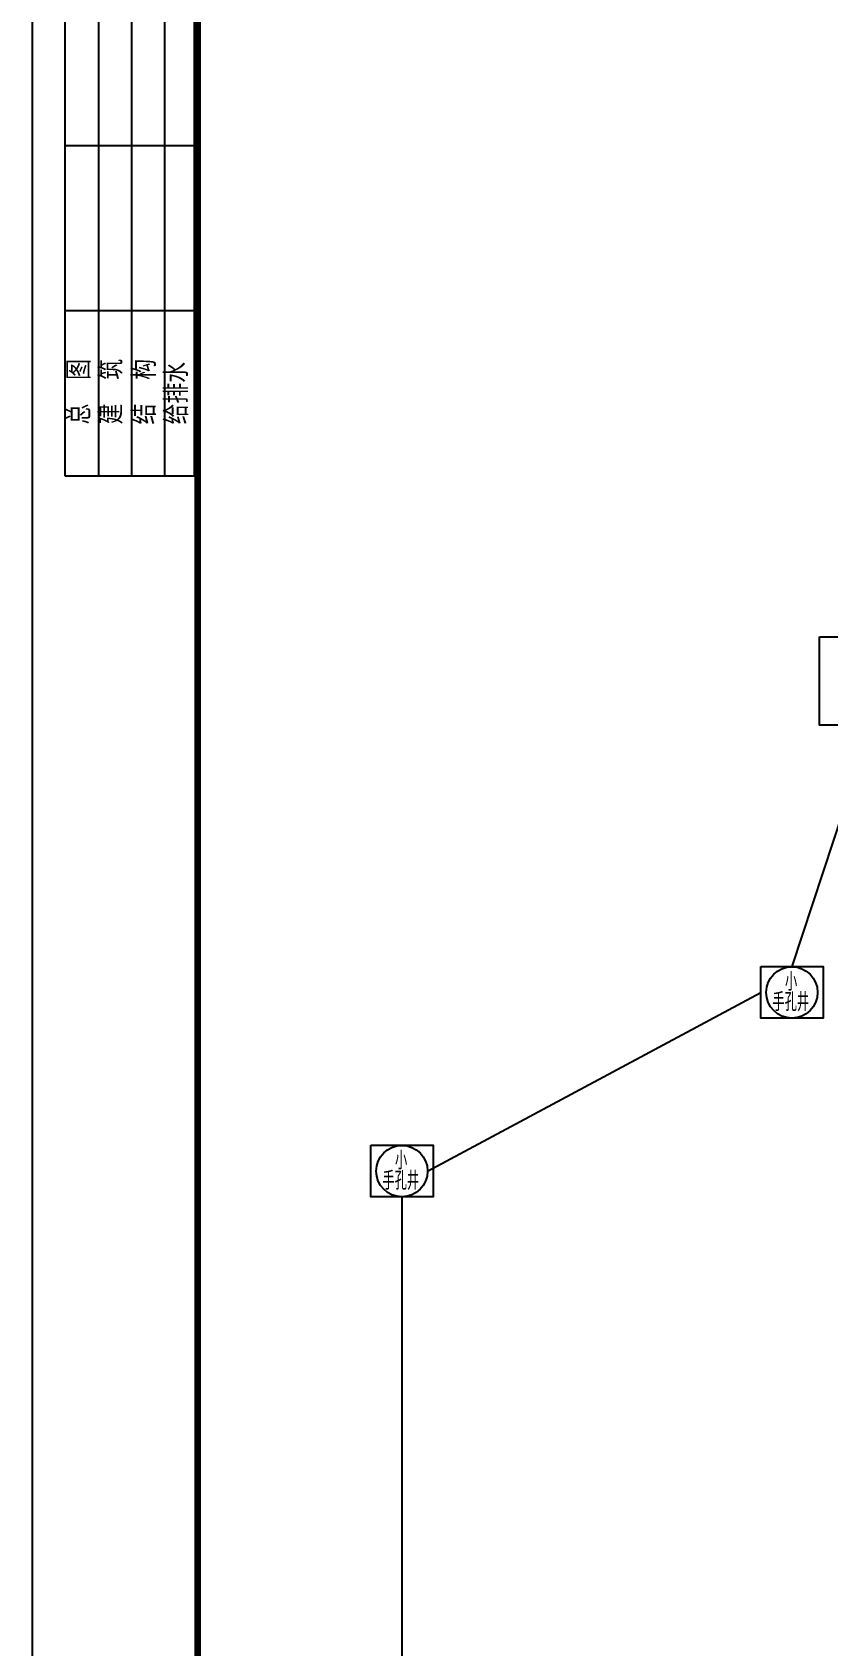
# Model space of a CAD drawing. Extents: x 1725663 to 4653551, y -550461 to 248782.
# Drawn here: x 2031892 to 2049941, y -63298 to -26688 of the extents above; entities that cross this region are included whole.
import ezdxf
from ezdxf.enums import TextEntityAlignment as Align

# ---------------------------------------------------------------- set-up
doc = ezdxf.new("R2010")
doc.units = 0
doc.header["$LTSCALE"] = 1000
for name, color, linetype in [('0-底图', 7, 'Continuous'), ('BTTK', 7, 'Continuous'), ('PUB_TITLE', 4, 'Continuous'), ('WIRE-照明', 6, 'Continuous')]:
    doc.layers.add(name, color=color, linetype=linetype)
doc.styles.add('HZ(TK)', font='geniso.shx', dxfattribs={"width": 0.9, "bigfont": 'hztxt.shx'})
doc.styles.add('中西文等高字体', font='tssdeng.shx', dxfattribs={"width": 0.8, "bigfont": 'tssdchn.shx'})

# ---------------------------------------------------------------- blocks, each defined once
blk = doc.blocks.new('vhtemplate_2020年新竖式图框_A0')
at = {"layer": 'PUB_TITLE'}
for p, q in [((5, 631), (5, 831)), ((10, 831), (10, 631)), ((15, 831), (15, 631)), ((20, 831), (20, 631)), ((24.5, 831), (24.5, 631)), ((25, 831), (25, 631)), ((25, 681), (5, 681)), ((25, 656), (5, 656)), ((25, 631), (5, 631))]:
    blk.add_line(p, q, dxfattribs=at)
at = {"layer": 'PUB_TITLE', "color": 7}
blk.add_lwpolyline([(0, 0), (1189, 0), (1189, 841), (0, 841)], close=True, dxfattribs=at)
at = {"layer": 'PUB_TITLE', "const_width": 1}
blk.add_lwpolyline([(25, 10), (1179, 10), (1179, 831), (25, 831)], close=True, dxfattribs=at)
at = {"layer": 'BTTK', "color": 4, "style": 'HZ(TK)', "width": 0.9}
for tag, p in [('合作单位', (1144, 743.5)), ('建设单位', (1144, 209.5)), ('工程名称', (1144, 176.5)), ('子项名称', (1154, 160)), ('图纸名称', (1144, 141))]:
    blk.add_attdef(tag, text='', height=3.5, dxfattribs=at).set_placement(p, align=Align.MIDDLE_CENTER)
for tag, p in [('注册证书号', (1156.5, 309.01)), ('注册印章号', (1156.5, 301.01)), ('设计号', (1154, 193)), ('图别', (1137.75, 34)), ('图号', (1170.25, 34)), ('版本号', (1137.75, 26)), ('日期', (1170.25, 26))]:
    blk.add_attdef(tag, text='', height=3.5, dxfattribs=at).set_placement(p, align=Align.MIDDLE)
at = {"layer": 'PUB_TITLE', "style": 'HZ(TK)', "width": 0.9}
for s, p in [('总  图', (8.82, 638.84)), ('建  筑', (13.7, 638.84)), ('结  构', (18.7, 638.84)), ('给排水', (23.57, 638.84))]:
    blk.add_text(s, height=3.5, rotation=90, dxfattribs=at).set_placement(p)
blk = doc.blocks.new('A$C74FB5005')
at = {"layer": 'WIRE-照明'}
blk.add_lwpolyline([(0, 1167), (1417, 1167), (1417, 0), (0, 0)], close=True, dxfattribs=at)
blk.add_circle((708, 583), 583, dxfattribs=at)
at = {"layer": 'BTTK', "style": '中西文等高字体', "width": 0.7}
for s, height, p in [('小', 417, (552, 618)), ('手孔井', 416.7, (267, 158))]:
    blk.add_text(s, height=height, dxfattribs=at).set_placement(p)
blk = doc.blocks.new('jhgj')
at = {"layer": 'WIRE-照明'}
for p, q in [((2557361, -39346), (2555560, -44826)), ((2547295, -49463), (2554852, -45410)), ((2546712, -50047), (2546712, -79603))]:
    blk.add_line(p, q, dxfattribs=at)
blk.add_lwpolyline([(2556184, -37346), (2558537, -37346), (2558537, -39346), (2556184, -39346)], close=True, dxfattribs=at)
for p in [(2554852, -45993), (2546003, -50047)]:
    blk.add_blockref('A$C74FB5005', p, dxfattribs=at)

msp = doc.modelspace()

# ---------------------------------------------------------------- block references
at = {"layer": '0-底图', "xscale": 150, "yscale": 150, "zscale": 150}
msp.add_blockref('vhtemplate_2020年新竖式图框_A0', (2031892, -131412), dxfattribs=at)
at = {"layer": '0-底图'}
msp.add_blockref('jhgj', (-506432, -3063), dxfattribs=at)

doc.saveas('drawing.dxf')
